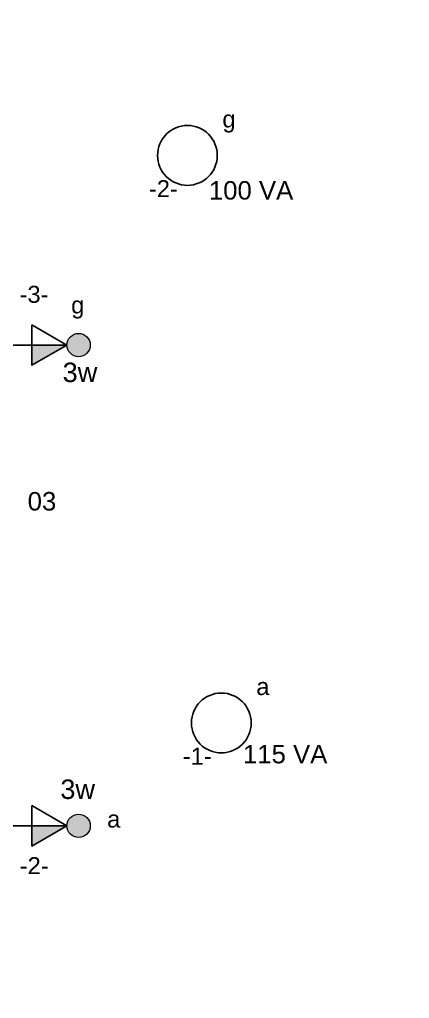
# Model space of a CAD drawing. Header units: metres. Extents: x -182 to 99, y 70 to 113.
# Drawn here: x -82.99 to -80.79, y 83.08 to 88.6 of the extents above; entities that cross this region are included whole.
import ezdxf

# ---------------------------------------------------------------- set-up
doc = ezdxf.new("R2010")
doc.units = ezdxf.units.M
doc.header["$LTSCALE"] = 0.01
doc.layers.add('Elétrica', color=7, linetype='Continuous')
doc.styles.add('Arial', font='arial.ttf', dxfattribs={"height": 0.29506})

msp = doc.modelspace()

# ---------------------------------------------------------------- hatches: boundary and pattern name
at = {"layer": 'Elétrica'}
h = msp.add_hatch(color=256, dxfattribs=at)
h.paths.add_polyline_path([(-82.7194, 86.7673, 1), (-82.5878, 86.7673, 1)])
h.paths.add_polyline_path([(-80.8763, 94.4285, 1), (-81.0079, 94.4285, 1)])
h.paths.add_polyline_path([(-81.9136, 98.3448, 1), (-81.782, 98.3448, 1)])
h.paths.add_polyline_path([(-87.498, 107.6104, 1), (-87.6296, 107.6104, 1)])
h.paths.add_polyline_path([(-84.4259, 106.8213, 1), (-84.5575, 106.8213, 1)])
at = {"layer": 'Elétrica', "ltscale": 0.5}
h = msp.add_hatch(dxfattribs=at)
h.set_pattern_fill('ANGLE', color=256)
h.set_pattern_definition([(0, (0, 0), (0, 6.985), [5.08, -1.905]), (90, (0, 0), (-6.985, 4e-16), [5.08, -1.905])])
h.paths.add_polyline_path([(-82.7194, 86.7673, 1), (-82.5878, 86.7673, 1)])
h.paths.add_polyline_path([(-81.0079, 94.4285, 1), (-80.8763, 94.4285, 1)])
h.paths.add_polyline_path([(-81.782, 98.3448, 1), (-81.9136, 98.3448, 1)])
at = {"layer": 'Elétrica'}
for points in [[(-82.7194, 86.7673), (-82.9172, 86.7673), (-82.9172, 86.6531)], [(-82.7194, 84.0554), (-82.9172, 84.0554), (-82.9172, 83.9412)]]:
    msp.add_hatch(color=256, dxfattribs=at).paths.add_polyline_path(points)
h = msp.add_hatch(color=256, dxfattribs=at)
h.paths.add_polyline_path([(-80.7251, 80.9357, 1), (-80.5935, 80.9357, 1)])
h.paths.add_polyline_path([(-82.5878, 84.0554, 1), (-82.7194, 84.0554, 1)])

# ---------------------------------------------------------------- linework, layer by layer
for p, q in [((-82.9172, 86.7673), (-83.1228, 86.7673)), ((-82.9172, 86.7673), (-82.7194, 86.7673)), ((-82.9172, 84.0554), (-83.1228, 84.0554)), ((-82.9172, 84.0554), (-82.7194, 84.0554))]:
    msp.add_line(p, q, dxfattribs=at)
for points in [[(-82.9172, 86.8815), (-82.7194, 86.7673), (-82.9172, 86.6531)], [(-82.9172, 84.1695), (-82.7194, 84.0554), (-82.9172, 83.9412)]]:
    msp.add_lwpolyline(points, close=True, dxfattribs=at)
for centre in [(-82.0391, 87.8369), (-81.8478, 84.6356)]:
    msp.add_circle(centre, 0.1688, dxfattribs=at)
at = {"layer": 'Elétrica', "lineweight": 20}
for centre in [(-82.6536, 86.7673), (-82.6536, 84.0554)]:
    msp.add_circle(centre, 0.0658, dxfattribs=at)

# ---------------------------------------------------------------- texts
at = {"layer": 'Elétrica', "lineweight": 20, "style": 'Arial'}
for s, height, p in [('g', 0.0959, (-81.8417, 87.9943)), ('-2-', 0.09589, (-82.2568, 87.6014)), ('-3-', 0.09589, (-82.9871, 87.0054)), ('g', 0.0959, (-82.6956, 86.9453)), ('3w', 0.10968, (-82.7439, 86.5585)), ('a', 0.0959, (-81.6504, 84.793)), ('-1-', 0.09589, (-82.0655, 84.4002)), ('3w', 0.10968, (-82.7568, 84.2069)), ('a', 0.0959, (-82.4926, 84.0456)), ('-2-', 0.09589, (-82.9863, 83.7827))]:
    msp.add_text(s, height=height, dxfattribs=at).set_placement(p)
at = {"layer": 'Elétrica', "lineweight": 20, "char_height": 0.104025, "width": 0.595396, "attachment_point": 8, "style": 'Arial'}
for s, insert in [('{\\H0.0275x;\\P}100 VA', (-81.6797, 87.5864)), ('{\\H0.0275x;\\P}03', (-82.8606, 85.8326)), ('{\\H0.0275x;\\P\\P}115 VA', (-81.4872, 84.4064))]:
    msp.add_mtext(s, dxfattribs=dict(at, insert=insert))

doc.saveas('drawing.dxf')
